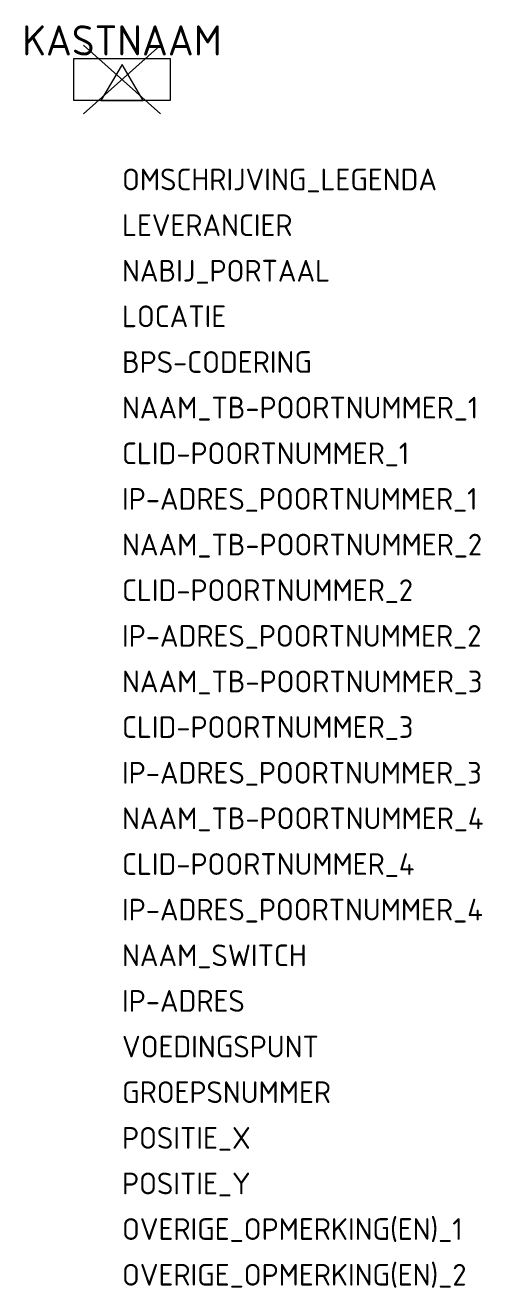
# Model space of a CAD drawing. Extents: x -8 to 30, y -99 to 5.
import ezdxf
from ezdxf.enums import TextEntityAlignment as Align

# ---------------------------------------------------------------- set-up
doc = ezdxf.new("R2010")
doc.units = 0
doc.styles.add('NLCS-ISO', font='NLCS-ISO.ttf')

msp = doc.modelspace()

# ---------------------------------------------------------------- linework, layer by layer
for p, q in [((-3.19, -2.08), (3.19, 3.6)), ((-3.19, 3.6), (3.19, -2.08))]:
    msp.add_line(p, q)
at = {"flags": 128}
msp.add_lwpolyline([(-4, 2.51), (4, 2.51), (4, -0.99), (-4, -0.99), (-4, 2.51)], dxfattribs=at)
msp.add_lwpolyline([(-1.75, -0.99), (1.75, -0.99), (0, 2.01)], close=True, dxfattribs=at)

# ---------------------------------------------------------------- texts
at = {"style": 'NLCS-ISO'}
msp.add_attdef('KASTNAAM', text='RODK4', height=2.5, dxfattribs=at).set_placement((0, 4), align=Align.MIDDLE_CENTER)
at = {"style": 'NLCS-ISO', "flags": 1}
for tag, p, s in [('OMSCHRIJVING_LEGENDA', (0, -8.43), 'WKS tussen A-pootportaal'), ('LEVERANCIER', (0, -12.22), ''), ('NABIJ_PORTAAL', (0, -16), ''), ('LOCATIE', (0, -19.78), ''), ('BPS-CODERING', (0, -23.57), ''), ('NAAM_TB-POORTNUMMER_1', (0, -27.35), ''), ('CLID-POORTNUMMER_1', (0, -31.14), ''), ('IP-ADRES_POORTNUMMER_1', (0, -34.92), ''), ('NAAM_TB-POORTNUMMER_2', (0, -38.71), ''), ('CLID-POORTNUMMER_2', (0, -42.49), ''), ('IP-ADRES_POORTNUMMER_2', (0, -46.28), ''), ('NAAM_TB-POORTNUMMER_3', (0, -50.06), ''), ('CLID-POORTNUMMER_3', (0, -53.84), ''), ('IP-ADRES_POORTNUMMER_3', (0, -57.63), ''), ('NAAM_TB-POORTNUMMER_4', (0, -61.41), ''), ('CLID-POORTNUMMER_4', (0, -65.2), ''), ('IP-ADRES_POORTNUMMER_4', (0, -68.98), ''), ('NAAM_SWITCH', (0, -72.77), ''), ('IP-ADRES', (0, -76.55), ''), ('VOEDINGSPUNT', (0, -80.34), ''), ('GROEPSNUMMER', (0, -84.12), ''), ('POSITIE_X', (0, -87.91), ''), ('POSITIE_Y', (0, -91.69), ''), ('OVERIGE_OPMERKING(EN)_1', (0, -95.47), ''), ('OVERIGE_OPMERKING(EN)_2', (0, -99.26), '')]:
    msp.add_attdef(tag, p, s, height=1.8, dxfattribs=at)

doc.saveas('drawing.dxf')
